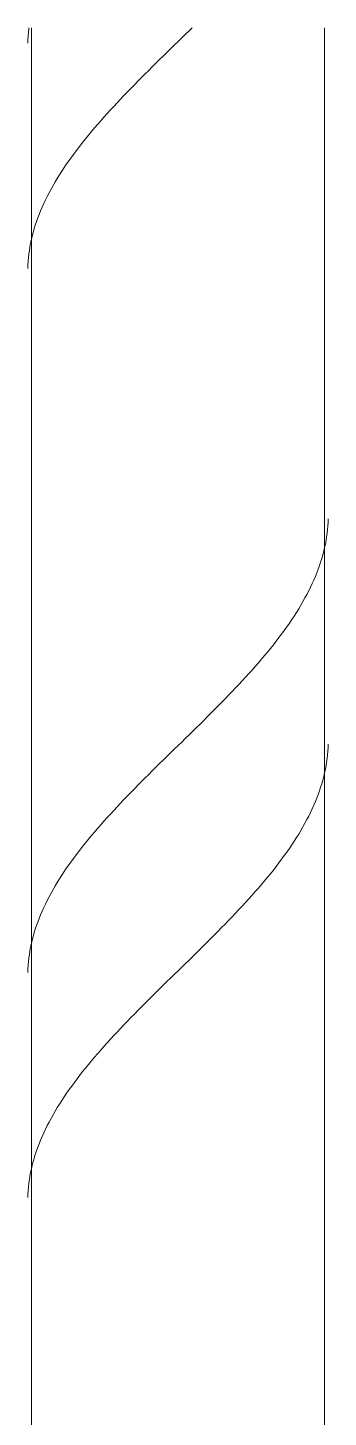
# Model space of a CAD drawing. Header units: inches. Extents: x -15746 to 650, y -81 to 12338.
# Drawn here: x -15745.417 to -15744.905, y -33.347 to -30.979 of the extents above; entities that cross this region are included whole.
import ezdxf

# ---------------------------------------------------------------- set-up
doc = ezdxf.new("R2010")
doc.units = ezdxf.units.IN
doc.header["$MEASUREMENT"] = 0
doc.layers.add('A-WALL', color=113, linetype='Continuous', lineweight=13)
doc.layers.add('A-WALL-PATT', color=111, linetype='Continuous', lineweight=18)

# ---------------------------------------------------------------- blocks, each defined once
blk = doc.blocks.new('FP_238-DETAIL - AT CMU SHELF AT RAMP')
at = {"layer": 'A-WALL', "lineweight": 18}
for p, q in [((16980.8521, -30.9791), (16980.8521, -47.4189)), ((16981.3521, -47.4189), (16981.3521, -30.9791))]:
    blk.add_line(p, q, dxfattribs=at)
at = {"layer": 'A-WALL-PATT', "lineweight": 9}
for p, q in [((16980.8459, -31.0053), (16980.8461, -30.9991)), ((16980.8461, -30.9991), (16980.8465, -30.993)), ((16980.8465, -30.993), (16980.847, -30.9869)), ((16980.847, -30.9869), (16980.8477, -30.9807)), ((16980.8477, -30.9807), (16980.8479, -30.9791)), ((16981.1021, -31.0026), (16981.1084, -30.9965)), ((16981.1084, -30.9965), (16981.1146, -30.9903)), ((16981.1146, -30.9903), (16981.1209, -30.9842)), ((16981.1209, -30.9842), (16981.1261, -30.9791)), ((16981.077, -31.0272), (16981.0832, -31.021)), ((16981.0832, -31.021), (16981.0895, -31.0149)), ((16981.0895, -31.0149), (16981.0958, -31.0088)), ((16981.0958, -31.0088), (16981.1021, -31.0026)), ((16981.0521, -31.0517), (16981.0583, -31.0456)), ((16981.0583, -31.0456), (16981.0645, -31.0394)), ((16981.0645, -31.0394), (16981.0707, -31.0333)), ((16981.0707, -31.0333), (16981.077, -31.0272)), ((16981.0277, -31.0762), (16981.0337, -31.0701)), ((16981.0337, -31.0701), (16981.0398, -31.064)), ((16981.0398, -31.064), (16981.0459, -31.0578)), ((16981.0459, -31.0578), (16981.0521, -31.0517)), ((16981.004, -31.1008), (16981.0098, -31.0947)), ((16981.0098, -31.0947), (16981.0157, -31.0885)), ((16981.0157, -31.0885), (16981.0217, -31.0824)), ((16981.0217, -31.0824), (16981.0277, -31.0762)), ((16980.9868, -31.1192), (16980.9925, -31.1131)), ((16980.9925, -31.1131), (16980.9982, -31.1069)), ((16980.9982, -31.1069), (16981.004, -31.1008)), ((16980.965, -31.1437), (16980.9703, -31.1376)), ((16980.9703, -31.1376), (16980.9757, -31.1315)), ((16980.9757, -31.1315), (16980.9813, -31.1253)), ((16980.9813, -31.1253), (16980.9868, -31.1192)), ((16980.9444, -31.1683), (16980.9494, -31.1622)), ((16980.9494, -31.1622), (16980.9545, -31.156)), ((16980.9545, -31.156), (16980.9597, -31.1499)), ((16980.9597, -31.1499), (16980.965, -31.1437)), ((16980.9254, -31.1928), (16980.93, -31.1867)), ((16980.93, -31.1867), (16980.9347, -31.1806)), ((16980.9347, -31.1806), (16980.9395, -31.1744)), ((16980.9395, -31.1744), (16980.9444, -31.1683)), ((16980.908, -31.2174), (16980.9122, -31.2112)), ((16980.9122, -31.2112), (16980.9165, -31.2051)), ((16980.9165, -31.2051), (16980.9209, -31.199)), ((16980.9209, -31.199), (16980.9254, -31.1928)), ((16980.8925, -31.2419), (16980.8962, -31.2358)), ((16980.8962, -31.2358), (16980.9, -31.2296)), ((16980.9, -31.2296), (16980.904, -31.2235)), ((16980.904, -31.2235), (16980.908, -31.2174)), ((16980.8791, -31.2665), (16980.8823, -31.2603)), ((16980.8823, -31.2603), (16980.8856, -31.2542)), ((16980.8856, -31.2542), (16980.889, -31.2481)), ((16980.889, -31.2481), (16980.8925, -31.2419)), ((16980.8704, -31.2849), (16980.8732, -31.2787)), ((16980.8732, -31.2787), (16980.8761, -31.2726)), ((16980.8761, -31.2726), (16980.8791, -31.2665)), ((16980.8608, -31.3094), (16980.863, -31.3033)), ((16980.863, -31.3033), (16980.8653, -31.2971)), ((16980.8653, -31.2971), (16980.8678, -31.291)), ((16980.8678, -31.291), (16980.8704, -31.2849)), ((16980.8535, -31.334), (16980.8551, -31.3278)), ((16980.8551, -31.3278), (16980.8568, -31.3217)), ((16980.8568, -31.3217), (16980.8587, -31.3156)), ((16980.8587, -31.3156), (16980.8608, -31.3094)), ((16980.8486, -31.3585), (16980.8496, -31.3524)), ((16980.8496, -31.3524), (16980.8507, -31.3462)), ((16980.8507, -31.3462), (16980.852, -31.3401)), ((16980.852, -31.3401), (16980.8535, -31.334)), ((16980.8461, -31.383), (16980.8465, -31.3769)), ((16980.8465, -31.3769), (16980.847, -31.3708)), ((16980.847, -31.3708), (16980.8477, -31.3646)), ((16980.8477, -31.3646), (16980.8486, -31.3585)), ((16980.8459, -31.3892), (16980.8461, -31.383)), ((16981.3571, -31.8345), (16981.3577, -31.8283)), ((16981.3577, -31.8283), (16981.358, -31.8222)), ((16981.358, -31.8222), (16981.3583, -31.8161)), ((16981.3546, -31.8529), (16981.3556, -31.8467)), ((16981.3556, -31.8467), (16981.3564, -31.8406)), ((16981.3564, -31.8406), (16981.3571, -31.8345)), ((16981.3491, -31.8774), (16981.3507, -31.8713)), ((16981.3507, -31.8713), (16981.3521, -31.8651)), ((16981.3521, -31.8651), (16981.3534, -31.859)), ((16981.3534, -31.859), (16981.3546, -31.8529)), ((16981.3412, -31.902), (16981.3434, -31.8958)), ((16981.3434, -31.8958), (16981.3454, -31.8897)), ((16981.3454, -31.8897), (16981.3473, -31.8835)), ((16981.3473, -31.8835), (16981.3491, -31.8774)), ((16981.331, -31.9265), (16981.3337, -31.9204)), ((16981.3337, -31.9204), (16981.3364, -31.9142)), ((16981.3364, -31.9142), (16981.3388, -31.9081)), ((16981.3388, -31.9081), (16981.3412, -31.902)), ((16981.3186, -31.951), (16981.3219, -31.9449)), ((16981.3219, -31.9449), (16981.3251, -31.9388)), ((16981.3251, -31.9388), (16981.3281, -31.9326)), ((16981.3281, -31.9326), (16981.331, -31.9265)), ((16981.3041, -31.9756), (16981.3079, -31.9695)), ((16981.3079, -31.9695), (16981.3116, -31.9633)), ((16981.3116, -31.9633), (16981.3152, -31.9572)), ((16981.3152, -31.9572), (16981.3186, -31.951)), ((16981.2877, -32.0001), (16981.292, -31.994)), ((16981.292, -31.994), (16981.2961, -31.9879)), ((16981.2961, -31.9879), (16981.3002, -31.9817)), ((16981.3002, -31.9817), (16981.3041, -31.9756)), ((16981.2695, -32.0247), (16981.2742, -32.0185)), ((16981.2742, -32.0185), (16981.2788, -32.0124)), ((16981.2788, -32.0124), (16981.2833, -32.0063)), ((16981.2833, -32.0063), (16981.2877, -32.0001)), ((16981.2547, -32.0431), (16981.2597, -32.0369)), ((16981.2597, -32.0369), (16981.2647, -32.0308)), ((16981.2647, -32.0308), (16981.2695, -32.0247)), ((16981.2338, -32.0676), (16981.2392, -32.0615)), ((16981.2392, -32.0615), (16981.2445, -32.0554)), ((16981.2445, -32.0554), (16981.2496, -32.0492)), ((16981.2496, -32.0492), (16981.2547, -32.0431)), ((16981.2116, -32.0922), (16981.2173, -32.086)), ((16981.2173, -32.086), (16981.2229, -32.0799)), ((16981.2229, -32.0799), (16981.2284, -32.0738)), ((16981.2284, -32.0738), (16981.2338, -32.0676)), ((16981.1884, -32.1167), (16981.1943, -32.1106)), ((16981.1943, -32.1106), (16981.2001, -32.1044)), ((16981.2001, -32.1044), (16981.2059, -32.0983)), ((16981.2059, -32.0983), (16981.2116, -32.0922)), ((16981.1643, -32.1413), (16981.1704, -32.1351)), ((16981.1704, -32.1351), (16981.1765, -32.129)), ((16981.1765, -32.129), (16981.1825, -32.1229)), ((16981.1825, -32.1229), (16981.1884, -32.1167)), ((16981.1397, -32.1658), (16981.1459, -32.1597)), ((16981.1459, -32.1597), (16981.1521, -32.1535)), ((16981.1521, -32.1535), (16981.1582, -32.1474)), ((16981.1582, -32.1474), (16981.1643, -32.1413)), ((16981.1146, -32.1903), (16981.1209, -32.1842)), ((16981.1209, -32.1842), (16981.1272, -32.1781)), ((16981.1272, -32.1781), (16981.1334, -32.1719)), ((16981.1334, -32.1719), (16981.1397, -32.1658)), ((16981.0958, -32.2088), (16981.1021, -32.2026)), ((16981.1021, -32.2026), (16981.1084, -32.1965)), ((16981.1084, -32.1965), (16981.1146, -32.1903)), ((16981.3577, -32.2122), (16981.358, -32.2061)), ((16981.358, -32.2061), (16981.3583, -32.2)), ((16981.0707, -32.2333), (16981.077, -32.2272)), ((16981.077, -32.2272), (16981.0832, -32.221)), ((16981.0832, -32.221), (16981.0895, -32.2149)), ((16981.0895, -32.2149), (16981.0958, -32.2088)), ((16981.3546, -32.2368), (16981.3556, -32.2307)), ((16981.3556, -32.2307), (16981.3564, -32.2245)), ((16981.3564, -32.2245), (16981.3571, -32.2184)), ((16981.3571, -32.2184), (16981.3577, -32.2122)), ((16981.0459, -32.2578), (16981.0521, -32.2517)), ((16981.0521, -32.2517), (16981.0583, -32.2456)), ((16981.0583, -32.2456), (16981.0645, -32.2394)), ((16981.0645, -32.2394), (16981.0707, -32.2333)), ((16981.3491, -32.2613), (16981.3507, -32.2552)), ((16981.3507, -32.2552), (16981.3521, -32.2491)), ((16981.3521, -32.2491), (16981.3534, -32.2429)), ((16981.3534, -32.2429), (16981.3546, -32.2368)), ((16981.0217, -32.2824), (16981.0277, -32.2762)), ((16981.0277, -32.2762), (16981.0337, -32.2701)), ((16981.0337, -32.2701), (16981.0398, -32.264)), ((16981.0398, -32.264), (16981.0459, -32.2578)), ((16981.3434, -32.2797), (16981.3454, -32.2736)), ((16981.3454, -32.2736), (16981.3473, -32.2675)), ((16981.3473, -32.2675), (16981.3491, -32.2613)), ((16980.9982, -32.3069), (16981.004, -32.3008)), ((16981.004, -32.3008), (16981.0098, -32.2947)), ((16981.0098, -32.2947), (16981.0157, -32.2885)), ((16981.0157, -32.2885), (16981.0217, -32.2824)), ((16981.3337, -32.3043), (16981.3364, -32.2981)), ((16981.3364, -32.2981), (16981.3388, -32.292)), ((16981.3388, -32.292), (16981.3412, -32.2859)), ((16981.3412, -32.2859), (16981.3434, -32.2797)), ((16980.9757, -32.3315), (16980.9813, -32.3253)), ((16980.9813, -32.3253), (16980.9868, -32.3192)), ((16980.9868, -32.3192), (16980.9925, -32.3131)), ((16980.9925, -32.3131), (16980.9982, -32.3069)), ((16981.3219, -32.3288), (16981.3251, -32.3227)), ((16981.3251, -32.3227), (16981.3281, -32.3166)), ((16981.3281, -32.3166), (16981.331, -32.3104)), ((16981.331, -32.3104), (16981.3337, -32.3043)), ((16980.9545, -32.356), (16980.9597, -32.3499)), ((16980.9597, -32.3499), (16980.965, -32.3437)), ((16980.965, -32.3437), (16980.9703, -32.3376)), ((16980.9703, -32.3376), (16980.9757, -32.3315)), ((16981.3079, -32.3534), (16981.3116, -32.3472)), ((16981.3116, -32.3472), (16981.3152, -32.3411)), ((16981.3152, -32.3411), (16981.3186, -32.335)), ((16981.3186, -32.335), (16981.3219, -32.3288)), ((16980.9395, -32.3744), (16980.9444, -32.3683)), ((16980.9444, -32.3683), (16980.9494, -32.3622)), ((16980.9494, -32.3622), (16980.9545, -32.356)), ((16981.292, -32.3779), (16981.2961, -32.3718)), ((16981.2961, -32.3718), (16981.3002, -32.3656)), ((16981.3002, -32.3656), (16981.3041, -32.3595)), ((16981.3041, -32.3595), (16981.3079, -32.3534)), ((16980.9209, -32.399), (16980.9254, -32.3928)), ((16980.9254, -32.3928), (16980.93, -32.3867)), ((16980.93, -32.3867), (16980.9347, -32.3806)), ((16980.9347, -32.3806), (16980.9395, -32.3744)), ((16981.2742, -32.4025), (16981.2788, -32.3963)), ((16981.2788, -32.3963), (16981.2833, -32.3902)), ((16981.2833, -32.3902), (16981.2877, -32.3841)), ((16981.2877, -32.3841), (16981.292, -32.3779)), ((16980.904, -32.4235), (16980.908, -32.4174)), ((16980.908, -32.4174), (16980.9122, -32.4112)), ((16980.9122, -32.4112), (16980.9165, -32.4051)), ((16980.9165, -32.4051), (16980.9209, -32.399)), ((16981.2547, -32.427), (16981.2597, -32.4209)), ((16981.2597, -32.4209), (16981.2647, -32.4147)), ((16981.2647, -32.4147), (16981.2695, -32.4086)), ((16981.2695, -32.4086), (16981.2742, -32.4025)), ((16980.889, -32.4481), (16980.8925, -32.4419)), ((16980.8925, -32.4419), (16980.8962, -32.4358)), ((16980.8962, -32.4358), (16980.9, -32.4296)), ((16980.9, -32.4296), (16980.904, -32.4235)), ((16981.2392, -32.4454), (16981.2445, -32.4393)), ((16981.2445, -32.4393), (16981.2496, -32.4331)), ((16981.2496, -32.4331), (16981.2547, -32.427)), ((16980.8761, -32.4726), (16980.8791, -32.4665)), ((16980.8791, -32.4665), (16980.8823, -32.4603)), ((16980.8823, -32.4603), (16980.8856, -32.4542)), ((16980.8856, -32.4542), (16980.889, -32.4481)), ((16981.2173, -32.47), (16981.2229, -32.4638)), ((16981.2229, -32.4638), (16981.2284, -32.4577)), ((16981.2284, -32.4577), (16981.2338, -32.4515)), ((16981.2338, -32.4515), (16981.2392, -32.4454)), ((16980.8653, -32.4971), (16980.8678, -32.491)), ((16980.8678, -32.491), (16980.8704, -32.4849)), ((16980.8704, -32.4849), (16980.8732, -32.4787)), ((16980.8732, -32.4787), (16980.8761, -32.4726)), ((16981.1943, -32.4945), (16981.2001, -32.4884)), ((16981.2001, -32.4884), (16981.2059, -32.4822)), ((16981.2059, -32.4822), (16981.2116, -32.4761)), ((16981.2116, -32.4761), (16981.2173, -32.47)), ((16980.8568, -32.5217), (16980.8587, -32.5156)), ((16980.8587, -32.5156), (16980.8608, -32.5094)), ((16980.8608, -32.5094), (16980.863, -32.5033)), ((16980.863, -32.5033), (16980.8653, -32.4971)), ((16981.1704, -32.519), (16981.1765, -32.5129)), ((16981.1765, -32.5129), (16981.1825, -32.5068)), ((16981.1825, -32.5068), (16981.1884, -32.5006)), ((16981.1884, -32.5006), (16981.1943, -32.4945)), ((16980.852, -32.5401), (16980.8535, -32.534)), ((16980.8535, -32.534), (16980.8551, -32.5278)), ((16980.8551, -32.5278), (16980.8568, -32.5217)), ((16981.1459, -32.5436), (16981.1521, -32.5374)), ((16981.1521, -32.5374), (16981.1582, -32.5313)), ((16981.1582, -32.5313), (16981.1643, -32.5252)), ((16981.1643, -32.5252), (16981.1704, -32.519)), ((16980.8477, -32.5646), (16980.8486, -32.5585)), ((16980.8486, -32.5585), (16980.8496, -32.5524)), ((16980.8496, -32.5524), (16980.8507, -32.5462)), ((16980.8507, -32.5462), (16980.852, -32.5401)), ((16981.1209, -32.5681), (16981.1272, -32.562)), ((16981.1272, -32.562), (16981.1334, -32.5559)), ((16981.1334, -32.5559), (16981.1397, -32.5497)), ((16981.1397, -32.5497), (16981.1459, -32.5436)), ((16980.8459, -32.5892), (16980.8461, -32.583)), ((16980.8461, -32.583), (16980.8465, -32.5769)), ((16980.8465, -32.5769), (16980.847, -32.5708)), ((16980.847, -32.5708), (16980.8477, -32.5646)), ((16981.0958, -32.5927), (16981.1021, -32.5865)), ((16981.1021, -32.5865), (16981.1084, -32.5804)), ((16981.1084, -32.5804), (16981.1146, -32.5743)), ((16981.1146, -32.5743), (16981.1209, -32.5681)), ((16981.077, -32.6111), (16981.0832, -32.6049)), ((16981.0832, -32.6049), (16981.0895, -32.5988)), ((16981.0895, -32.5988), (16981.0958, -32.5927)), ((16981.0521, -32.6356), (16981.0583, -32.6295)), ((16981.0583, -32.6295), (16981.0645, -32.6234)), ((16981.0645, -32.6234), (16981.0707, -32.6172)), ((16981.0707, -32.6172), (16981.077, -32.6111)), ((16981.0277, -32.6602), (16981.0337, -32.654)), ((16981.0337, -32.654), (16981.0398, -32.6479)), ((16981.0398, -32.6479), (16981.0459, -32.6418)), ((16981.0459, -32.6418), (16981.0521, -32.6356)), ((16981.004, -32.6847), (16981.0098, -32.6786)), ((16981.0098, -32.6786), (16981.0157, -32.6724)), ((16981.0157, -32.6724), (16981.0217, -32.6663)), ((16981.0217, -32.6663), (16981.0277, -32.6602)), ((16980.9813, -32.7093), (16980.9868, -32.7031)), ((16980.9868, -32.7031), (16980.9925, -32.697)), ((16980.9925, -32.697), (16980.9982, -32.6908)), ((16980.9982, -32.6908), (16981.004, -32.6847)), ((16980.9597, -32.7338), (16980.965, -32.7277)), ((16980.965, -32.7277), (16980.9703, -32.7215)), ((16980.9703, -32.7215), (16980.9757, -32.7154)), ((16980.9757, -32.7154), (16980.9813, -32.7093)), ((16980.9395, -32.7583), (16980.9444, -32.7522)), ((16980.9444, -32.7522), (16980.9494, -32.7461)), ((16980.9494, -32.7461), (16980.9545, -32.7399)), ((16980.9545, -32.7399), (16980.9597, -32.7338)), ((16980.9254, -32.7768), (16980.93, -32.7706)), ((16980.93, -32.7706), (16980.9347, -32.7645)), ((16980.9347, -32.7645), (16980.9395, -32.7583)), ((16980.908, -32.8013), (16980.9122, -32.7952)), ((16980.9122, -32.7952), (16980.9165, -32.789)), ((16980.9165, -32.789), (16980.9209, -32.7829)), ((16980.9209, -32.7829), (16980.9254, -32.7768)), ((16980.8925, -32.8258), (16980.8962, -32.8197)), ((16980.8962, -32.8197), (16980.9, -32.8136)), ((16980.9, -32.8136), (16980.904, -32.8074)), ((16980.904, -32.8074), (16980.908, -32.8013)), ((16980.8791, -32.8504), (16980.8823, -32.8442)), ((16980.8823, -32.8442), (16980.8856, -32.8381)), ((16980.8856, -32.8381), (16980.889, -32.832)), ((16980.889, -32.832), (16980.8925, -32.8258)), ((16980.8678, -32.8749), (16980.8704, -32.8688)), ((16980.8704, -32.8688), (16980.8732, -32.8627)), ((16980.8732, -32.8627), (16980.8761, -32.8565)), ((16980.8761, -32.8565), (16980.8791, -32.8504)), ((16980.8587, -32.8995), (16980.8608, -32.8933)), ((16980.8608, -32.8933), (16980.863, -32.8872)), ((16980.863, -32.8872), (16980.8653, -32.8811)), ((16980.8653, -32.8811), (16980.8678, -32.8749)), ((16980.852, -32.924), (16980.8535, -32.9179)), ((16980.8535, -32.9179), (16980.8551, -32.9117)), ((16980.8551, -32.9117), (16980.8568, -32.9056)), ((16980.8568, -32.9056), (16980.8587, -32.8995)), ((16980.8486, -32.9424), (16980.8496, -32.9363)), ((16980.8496, -32.9363), (16980.8507, -32.9301)), ((16980.8507, -32.9301), (16980.852, -32.924)), ((16980.8461, -32.967), (16980.8465, -32.9608)), ((16980.8465, -32.9608), (16980.847, -32.9547)), ((16980.847, -32.9547), (16980.8477, -32.9486)), ((16980.8477, -32.9486), (16980.8486, -32.9424)), ((16980.8459, -32.9731), (16980.8461, -32.967))]:
    blk.add_line(p, q, dxfattribs=at)
blk = doc.blocks.new('Dowel4 - Dowel-1882244-DETAIL - AT CMU SHELF AT RAMP')
at = {"layer": 'A-WALL', "lineweight": 18}
blk.add_blockref('FP_238-DETAIL - AT CMU SHELF AT RAMP', (-16363.1316, 0), dxfattribs=at)

msp = doc.modelspace()

# ---------------------------------------------------------------- block references
at = {"layer": 'A-WALL', "lineweight": 18}
msp.add_blockref('Dowel4 - Dowel-1882244-DETAIL - AT CMU SHELF AT RAMP', (-16363.13158, 0), dxfattribs=at)

doc.saveas('drawing.dxf')
